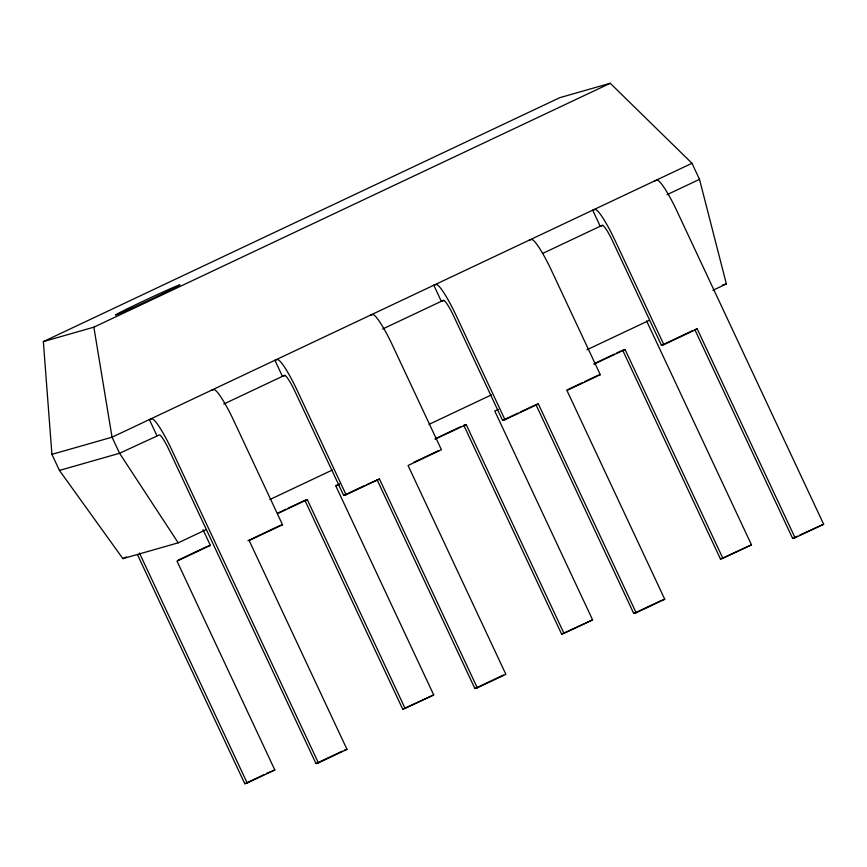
<?xml version="1.0" encoding="UTF-8"?>
<svg xmlns="http://www.w3.org/2000/svg" width="867" height="867" viewBox="0 0 867 867"><rect width="100%" height="100%" fill="white"/><g stroke="black" fill="none" stroke-linecap="round" stroke-linejoin="round"><path stroke-width="1.3" d="M206.346 529.542L178.212 542.829L122.886 558.63L59.444 470.423L51.912 454.362L43.35 341.598L559.724 97.7L610.238 83.275L691.985 163.278L699.506 179.35L726.362 283.921L712.902 290.282M43.35 341.598L93.864 327.173L610.238 83.275M691.985 163.278L112.049 437.196L51.912 454.362M211.353 390.291L213.759 389.608A35.493 4.942 64.7 0 1 233.624 420.365L282.534 524.784L249.165 540.542L346.995 749.381L318.395 762.895L315.989 763.578L169.249 450.32A17.741 2.471 64.7 0 0 159.322 434.941L119.57 453.268L59.444 470.423M223.762 404.055L284.875 375.183M382.65 329.005L443.763 300.145M542.764 253.381L602.63 225.106M666.983 194.707L699.506 179.35M122.886 558.63L126.549 556.896M269.973 499.49L332.375 470.012M429.035 424.364L491.437 394.886M586.872 349.813L649.275 320.335M178.168 560.136L206.769 546.633M277.473 513.231L285.817 509.297M288.202 508.17L303.688 500.855M335.865 485.661L339.441 483.97M435.169 438.756L460.193 426.932M594.058 363.707L614.313 354.137M616.697 353.01L621.466 350.767M202.976 529.596L210.367 545.386L177.009 561.144L274.828 769.983L247.193 783.031L244.787 783.725L137.593 554.902M277.494 513.676L307.286 499.609L405.117 708.447L433.717 694.933L335.887 486.094L339.463 484.404M435.191 439.19L466.175 424.559L564.005 633.398L592.605 619.894L494.775 411.045L498.352 409.365M594.079 364.151L625.064 349.509L722.883 558.348L751.483 544.844L646.587 320.909M247.951 540.672L278.936 526.031M370.242 315.252L372.647 314.558A35.493 4.942 64.7 0 1 392.502 345.315L441.422 449.735L408.054 465.503L505.884 674.342L477.283 687.845L379.453 479.007L346.085 494.764L297.175 390.345A35.493 4.942 64.7 0 0 277.31 359.588L274.904 360.282L282.436 376.343L284.842 375.66A17.741 2.471 64.7 0 1 294.769 391.039L343.679 495.458L363.934 485.888M366.318 484.761L379.453 479.007M413.993 462.241L439.016 450.428M529.119 240.202L531.525 239.52A35.493 4.942 64.7 0 1 551.39 270.276L600.3 374.696L566.942 390.453L664.761 599.292L636.161 612.796L538.342 403.957L504.973 419.726L456.064 315.306A35.493 4.942 64.7 0 0 436.199 284.549L433.793 285.232L441.314 301.293L443.72 300.611A17.741 2.471 64.7 0 1 453.658 315.989L502.567 420.408L518.054 413.093M520.438 411.966L534.744 405.214M566.92 390.009L582.407 382.694M584.792 381.567L596.702 375.942M654.639 180.921L657.045 180.228A35.493 4.942 64.7 0 1 676.91 210.984L823.65 524.242L795.05 537.757L697.22 328.918L663.862 344.676L614.941 240.257A35.493 4.942 64.7 0 0 595.087 209.5L592.681 210.182L600.202 226.254L602.608 225.561A17.741 2.471 64.7 0 1 612.536 240.939L661.456 345.359L692.43 330.728M244.787 783.725L264.012 774.643M266.418 773.505L274.828 769.983M307.286 499.609L304.881 500.292L402.711 709.13L433.717 694.933M466.175 424.559L463.769 425.242L561.599 634.08L592.605 619.894M625.064 349.509L622.658 350.203L720.477 559.042L751.483 544.844M315.989 763.578L342.205 751.201M377.047 479.689L474.878 688.528L503.478 675.025M538.342 403.957L535.936 404.651L633.755 613.489L661.163 600.538M697.22 328.918L694.814 329.601L792.644 538.44L797.412 536.185M799.797 535.058L823.65 524.242M722.504 285.026L726.362 283.921M661.456 345.359L663.862 344.676M597.894 375.378L600.3 374.696M502.567 420.408L504.973 419.726M343.679 495.458L346.085 494.764M207.961 546.069L210.367 545.386M280.128 525.467L282.534 524.784M720.477 559.042L722.883 558.348M792.644 538.44L795.05 537.757M662.355 599.975L664.761 599.292M561.599 634.08L564.005 633.398M633.755 613.489L636.161 612.796M402.711 709.13L405.117 708.447M474.878 688.528L477.283 687.845M344.589 750.074L346.995 749.381M178.212 542.829L119.57 453.268L112.049 437.196L93.864 327.173M318.395 762.895L171.655 449.637A35.493 4.942 64.7 0 0 151.79 418.88L149.384 419.563L156.916 435.624M139.424 552.983L247.193 783.031M128.728 309.552A35.493 0.802 -25.1 0 0 179.74 285.048A35.493 0.802 -25.1 0 0 134.927 305.119A35.493 0.802 -25.1 0 0 128.728 309.552"/></g></svg>
